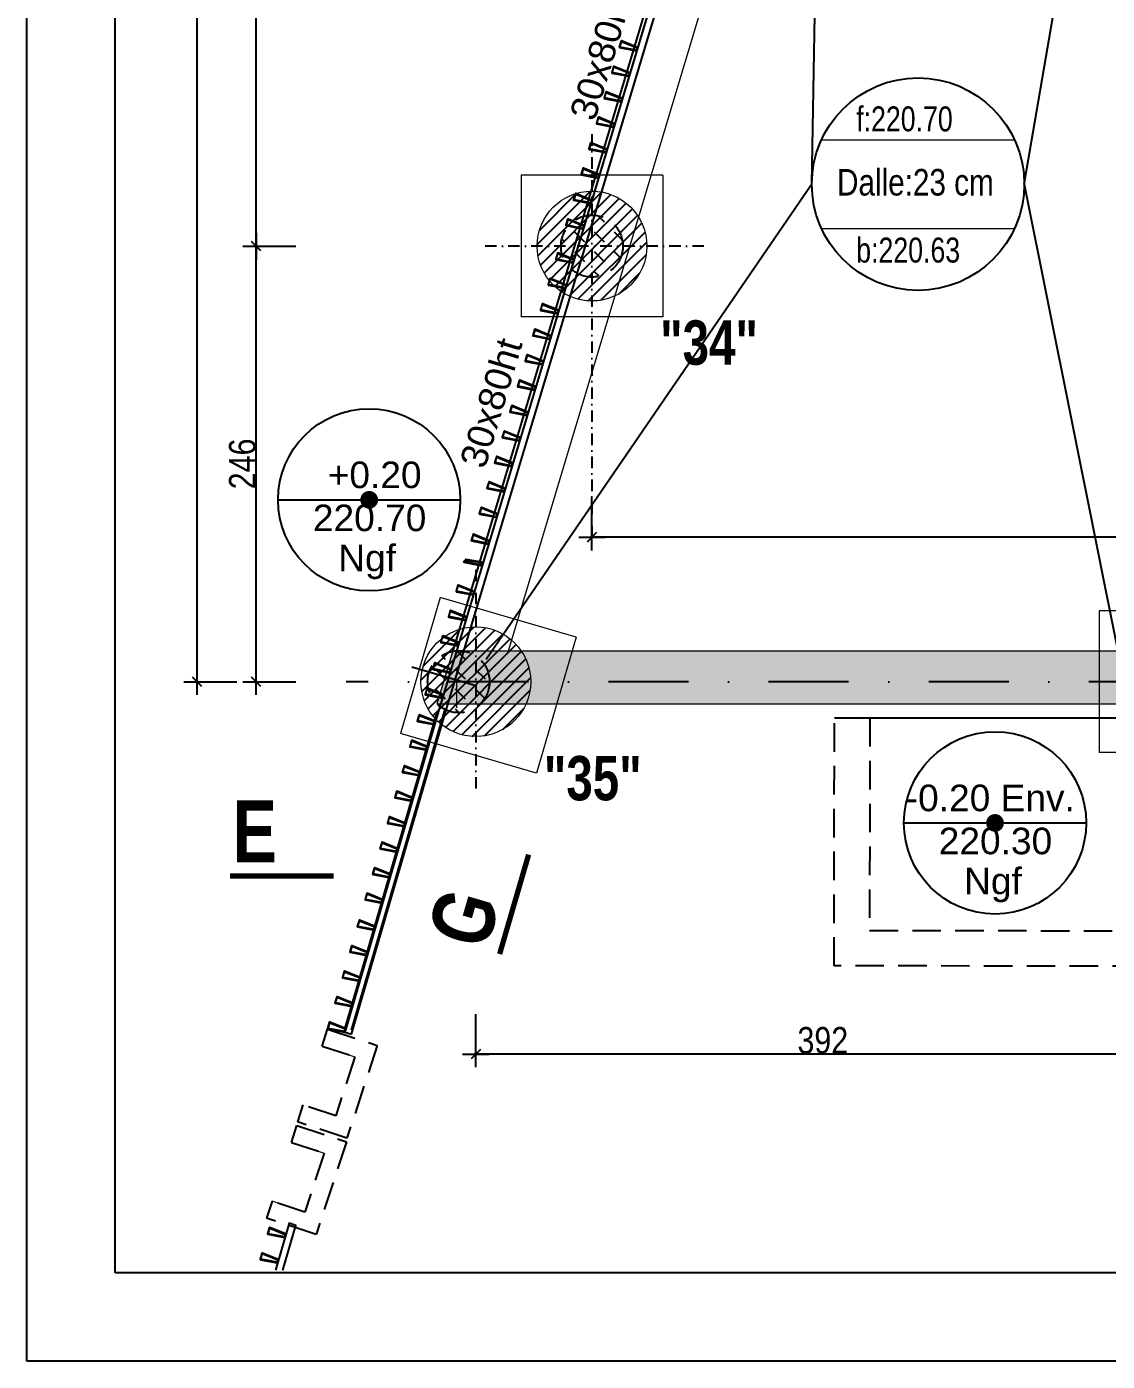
# Model space of a CAD drawing. Header units: centimetres. Extents: x 13078 to 20826, y -18629 to -14429.
# Drawn here: x 13098 to 13709, y -18629 to -17875 of the extents above; entities that cross this region are included whole.
import ezdxf
from ezdxf.enums import TextEntityAlignment as Align

# ---------------------------------------------------------------- set-up
doc = ezdxf.new("R2010")
doc.units = ezdxf.units.CM
doc.header["$LTSCALE"] = 25.4
doc.header["$PDMODE"] = 1
doc.header["$PDSIZE"] = -2
doc.linetypes.add('CACHEX2', pattern=[19.05, 12.7, -6.35])
doc.linetypes.add('TIRETPTX2', pattern=[50.8, 25.4, -12.7, 0, -12.7])
for name, color, linetype in [('01_cote_gen', 4, 'Continuous'), ('01_linteaux', 2, 'Continuous'), ('01_murs_sup', 2, 'CACHEX2'), ('01_poch_murs', 253, 'Continuous'), ('01_texte', 230, 'Continuous'), ('AA_COTES', 2, 'Continuous')]:
    doc.layers.add(name, color=color, linetype=linetype)
for name, color, linetype, lineweight in [('01_murs_coup', 5, 'Continuous', 60), ('01_PIEUX', 5, 'Continuous', 60), ('B Général', 7, 'Continuous', 5)]:
    doc.layers.add(name, color=color, linetype=linetype, lineweight=lineweight)
doc.styles.add('Eurostile', font='')
doc.styles.add('impact', font='impact.ttf')
doc.styles.add('MATTE_TXT', font='arial.ttf')
doc.styles.add('STYLE2', font='ARIALN.TTF')
doc.styles.get('Eurostile').set_extended_font_data('Eurostile')
doc.dimstyles.new('JB50', dxfattribs={"dimscale": 0.1, "dimtxt": 150, "dimasz": 15, "dimexe": 0.1, "dimexo": 0.1, "dimgap": 0.09, "dimtad": 1, "dimdec": 1, "dimdsep": 46, "dimtxsty": 'STYLE2', "dimblk1": 'BOND_G', "dimblk2": 'BOND_D', "dimsah": 1, "dimcen": 1.5, "dimdle": 0.01, "dimse1": 1, "dimse2": 1, "dimclrd": 4, "dimclre": 2, "dimclrt": 6, "dimazin": 2, "dimtfac": 2.333333, "dimtdec": 1, "dimtix": 1, "dimtmove": 2, "dimatfit": 3, "dimldrblk": 'BOND_G', "dimfxl": 1, "dimtolj": 1, "dimtzin": 0, "dimarcsym": 0})
pattern_1 = [(135, (-8195.114, -6681.692), (-11.2253202, 9e-16), [7.9375, -7.9375])]

# ---------------------------------------------------------------- blocks, each defined once
blk = doc.blocks.new('BOND_G')
at = {"layer": 'AA_COTES', "color": 0}
for p, q in [((0, -5), (0, 15)), ((5, 0), (-5, 0)), ((1.77, 1.77), (-1.77, -1.77))]:
    blk.add_line(p, q, dxfattribs=at)
blk = doc.blocks.new('BOND_D')
at = {"layer": 'AA_COTES', "color": 0}
for p, q in [((5, 0), (-5, 0)), ((-1.77, -1.77), (1.77, 1.77)), ((0, 5), (0, -15))]:
    blk.add_line(p, q, dxfattribs=at)
blk = doc.blocks.new('*D98')
at = {"layer": '01_cote_gen', "color": 4, "lineweight": -2, "ltscale": 3, "transparency": 16777216}
blk.add_line((13228, -17997.61), (13228, -17162.81), dxfattribs=at)
at = {"layer": 'Defpoints', "color": 0, "ltscale": 3, "transparency": 16777216}
for p in [(13228, -17161.31), (13281.28, -17161.31), (13349.72, -17999.11)]:
    blk.add_point(p, dxfattribs=at)
at = {"layer": '01_cote_gen', "color": 4, "lineweight": -2, "ltscale": 3, "transparency": 16777216, "xscale": 1.5, "yscale": 1.5, "zscale": 1.5}
for name, p, rotation in [('BOND_D', (13228, -17161.31), 90), ('BOND_G', (13228, -17999.11), 270)]:
    blk.add_blockref(name, p, dxfattribs=dict(at, rotation=rotation))
at = {"layer": '01_cote_gen', "color": 6, "ltscale": 3, "transparency": 16777216, "insert": (13220.33, -17580.21), "char_height": 15, "attachment_point": 5, "rotation": 90, "style": 'STYLE2'}
blk.add_mtext('\\A1;837.8', dxfattribs=at)
blk = doc.blocks.new('*D99')
at = {"layer": '01_cote_gen', "color": 4, "lineweight": -2, "ltscale": 3, "transparency": 16777216}
blk.add_line((13194.72, -18243.64), (13194.72, -17162.81), dxfattribs=at)
at = {"layer": 'Defpoints', "color": 0, "ltscale": 3, "transparency": 16777216}
for p in [(13194.72, -17161.31), (13320.12, -17161.31), (13274.11, -18245.14)]:
    blk.add_point(p, dxfattribs=at)
at = {"layer": '01_cote_gen', "color": 4, "lineweight": -2, "ltscale": 3, "transparency": 16777216, "xscale": 1.5, "yscale": 1.5, "zscale": 1.5}
for name, p, rotation in [('BOND_D', (13194.72, -17161.31), 90), ('BOND_G', (13194.72, -18245.14), 270)]:
    blk.add_blockref(name, p, dxfattribs=dict(at, rotation=rotation))
at = {"layer": '01_cote_gen', "color": 6, "ltscale": 3, "transparency": 16777216, "insert": (13187.05, -17703.22), "char_height": 15, "attachment_point": 5, "rotation": 90, "style": 'STYLE2'}
blk.add_mtext('\\A1;1083.8', dxfattribs=at)
blk = doc.blocks.new('*D187')
at = {"layer": '01_cote_gen', "color": 4, "lineweight": -2, "ltscale": 3, "transparency": 16777216}
blk.add_line((14615, -18163.59), (13419.22, -18163.59), dxfattribs=at)
at = {"layer": 'Defpoints', "color": 0, "ltscale": 3, "transparency": 16777216}
for p in [(13417.72, -18163.59), (14616.5, -18164.72), (13417.72, -18168.89)]:
    blk.add_point(p, dxfattribs=at)
at = {"layer": '01_cote_gen', "color": 4, "lineweight": -2, "ltscale": 3, "transparency": 16777216, "xscale": 1.5, "yscale": 1.5, "zscale": 1.5, "rotation": 180}
blk.add_blockref('BOND_D', (13417.72, -18163.59), dxfattribs=at)
at = {"layer": '01_cote_gen', "color": 4, "lineweight": -2, "ltscale": 3, "transparency": 16777216, "xscale": 1.5, "yscale": 1.5, "zscale": 1.5}
blk.add_blockref('BOND_G', (14616.5, -18163.59), dxfattribs=at)
at = {"layer": '01_cote_gen', "color": 6, "ltscale": 3, "transparency": 16777216, "insert": (14017.11, -18155.92), "char_height": 15, "attachment_point": 5, "style": 'STYLE2'}
blk.add_mtext('\\A1;1198.8', dxfattribs=at)
blk = doc.blocks.new('*D101')
at = {"layer": '01_cote_gen', "color": 4, "lineweight": -2, "ltscale": 3, "transparency": 16777216}
blk.add_line((13228, -18243.64), (13228, -18000.61), dxfattribs=at)
at = {"layer": 'Defpoints', "color": 0, "ltscale": 3, "transparency": 16777216}
for p in [(13228, -17999.11), (13250.5, -17999.11), (13274.11, -18245.14)]:
    blk.add_point(p, dxfattribs=at)
at = {"layer": '01_cote_gen', "color": 4, "lineweight": -2, "ltscale": 3, "transparency": 16777216, "xscale": 1.5, "yscale": 1.5, "zscale": 1.5}
for name, p, rotation in [('BOND_D', (13228, -17999.11), 90), ('BOND_G', (13228, -18245.14), 270)]:
    blk.add_blockref(name, p, dxfattribs=dict(at, rotation=rotation))
at = {"layer": '01_cote_gen', "color": 6, "ltscale": 3, "transparency": 16777216, "insert": (13220.33, -18122.12), "char_height": 15, "attachment_point": 5, "rotation": 90, "style": 'STYLE2'}
blk.add_mtext('\\A1;246', dxfattribs=at)
blk = doc.blocks.new('*D44')
at = {"layer": '01_cote_gen', "color": 4, "lineweight": -2, "ltscale": 3, "transparency": 16777216}
blk.add_line((13742.63, -18455.41), (13353.61, -18455.41), dxfattribs=at)
at = {"layer": 'Defpoints', "color": 0, "ltscale": 3, "transparency": 16777216}
for p in [(13352.11, -18310.59), (13744.13, -18310.59), (13352.11, -18455.41)]:
    blk.add_point(p, dxfattribs=at)
at = {"layer": '01_cote_gen', "color": 4, "lineweight": -2, "ltscale": 3, "transparency": 16777216, "xscale": 1.5, "yscale": 1.5, "zscale": 1.5, "rotation": 180}
blk.add_blockref('BOND_D', (13352.11, -18455.41), dxfattribs=at)
at = {"layer": '01_cote_gen', "color": 4, "lineweight": -2, "ltscale": 3, "transparency": 16777216, "xscale": 1.5, "yscale": 1.5, "zscale": 1.5}
blk.add_blockref('BOND_G', (13744.13, -18455.41), dxfattribs=at)
at = {"layer": '01_cote_gen', "color": 6, "ltscale": 3, "transparency": 16777216, "insert": (13548.12, -18447.75), "char_height": 15, "attachment_point": 5, "style": 'STYLE2'}
blk.add_mtext('\\A1;392', dxfattribs=at)

msp = doc.modelspace()

# ---------------------------------------------------------------- hatches: boundary and pattern name
at = {"layer": '01_murs_sup', "ltscale": 3}
h = msp.add_hatch(dxfattribs=at)
h.set_pattern_fill('DASH', color=256, scale=2.5, angle=135)
h.set_pattern_definition(pattern_1)
h.paths.add_polyline_path([(13419.3, -17981.69), (13417.72, -17986.95), (13417.72, -17999.11), (13435.22, -17999.11, 0.38795)])
h.paths.add_polyline_path([(13417.72, -17986.95), (13417.72, -17981.61, 0.037778), (13415.08, -17981.81), (13409.89, -17999.11), (13414.07, -17999.11)])
h.paths.add_polyline_path([(13412.83, -17989.32, -0.386252), (13412.6, -17989.45), (13410.81, -17989.1), (13407.8, -17999.11), (13409.89, -17999.11)])
h.paths.add_polyline_path([(13410.81, -17989.1), (13404.35, -17987.82, 0.177143), (13400.22, -17999.11), (13407.8, -17999.11)])
h.paths.add_polyline_path([(13407.8, -17999.11), (13400.22, -17999.11, 0.07036), (13400.9, -18003.97), (13405.75, -18005.96)])
h.paths.add_polyline_path([(13409.89, -17999.11), (13407.8, -17999.11), (13405.75, -18005.96), (13407.44, -18006.65, -0.385626), (13407.55, -18006.9)])
h.paths.add_polyline_path([(13414.07, -17999.11), (13409.89, -17999.11), (13405.99, -18012.1, 0.060457), (13409.44, -18014.53)])
h.paths.add_polyline_path([(13405.66, -18006.25), (13401.01, -18004.34, 0.04755), (13402.3, -18007.4), (13405.14, -18007.96)])
h.paths.add_polyline_path([(13405.06, -18008.25), (13402.49, -18007.74, 0.047556), (13404.39, -18010.46)])
h.paths.add_polyline_path([(13407.08, -18008.46, -0.386252), (13406.85, -18008.6), (13405.06, -18008.25), (13404.39, -18010.46, 0.032738), (13405.99, -18012.1)])
h.paths.add_polyline_path([(13417.72, -17999.11), (13414.07, -17999.11), (13409.44, -18014.53, 0.123814), (13417.72, -18016.61)])
h.paths.add_polyline_path([(13435.22, -17999.11), (13417.72, -17999.11), (13417.72, -18016.61, 0.414214)])
h = msp.add_hatch(dxfattribs=at)
h.set_pattern_fill('DASH', color=256, scale=2.5, angle=135)
h.set_pattern_definition(pattern_1)
h.paths.add_polyline_path([(13339.11, -18227.95, 0.273566), (13325.76, -18239.75), (13334.78, -18242.38), (13335.59, -18239.68), (13327.92, -18238.16, -0.442739), (13327.77, -18237.91), (13328.78, -18234.54, -0.443391), (13329.04, -18234.42), (13336.28, -18237.39)])
h.paths.add_polyline_path([(13341.28, -18227.67, 0.031302), (13339.11, -18227.95), (13336.28, -18237.39), (13337.97, -18238.09, -0.385626), (13338.08, -18238.33)])
h.paths.add_polyline_path([(13345.39, -18227.89, 0.059007), (13341.28, -18227.67), (13336.7, -18242.94), (13340.54, -18244.06)])
h.paths.add_polyline_path([(13352.11, -18230.57, 0.104424), (13345.39, -18227.89), (13340.54, -18244.06), (13344.23, -18245.14), (13352.11, -18245.14)])
h.paths.add_polyline_path([(13352.11, -18230.57), (13352.11, -18245.14), (13359.91, -18245.14, 0.250892)])
h.paths.add_polyline_path([(13359.91, -18245.14), (13352.11, -18245.14), (13352.11, -18257.64), (13354.65, -18257.64, 0.201566)])
h.paths.add_polyline_path([(13352.11, -18247.44), (13344.23, -18245.14), (13341.46, -18245.14), (13341.46, -18257.64), (13352.11, -18257.64)])
h.paths.add_polyline_path([(13341.46, -18245.14), (13340.21, -18245.14), (13336.46, -18257.64), (13341.46, -18257.64)])
h.paths.add_polyline_path([(13336.46, -18257.64), (13335.4, -18261.17, 0.25519), (13352.11, -18259.7), (13352.11, -18257.64)])
h.paths.add_polyline_path([(13340.21, -18245.14), (13336.04, -18245.14), (13332.29, -18257.64), (13336.46, -18257.64)])
h.paths.add_polyline_path([(13336.04, -18245.14), (13333.95, -18245.14), (13331.96, -18251.76), (13333.65, -18252.45, -0.385626), (13333.77, -18252.7)])
h.paths.add_polyline_path([(13333.95, -18245.14), (13324.91, -18245.14, 0.056272), (13325.35, -18249.04), (13331.96, -18251.76)])
h.paths.add_polyline_path([(13334.78, -18242.38), (13325.76, -18239.75, 0.078431), (13324.91, -18245.14), (13333.95, -18245.14)])
h.paths.add_polyline_path([(13325.43, -18249.4, 0.052459), (13326.69, -18252.84), (13331.36, -18253.76), (13331.88, -18252.05)])
h.paths.add_polyline_path([(13331.27, -18254.05), (13326.86, -18253.18, 0.079726), (13330.16, -18257.64), (13330.2, -18257.64)])
h.paths.add_polyline_path([(13333.3, -18254.26, -0.386252), (13333.07, -18254.4), (13331.27, -18254.05), (13330.2, -18257.64), (13332.29, -18257.64)])
h.paths.add_polyline_path([(13336.46, -18257.64), (13332.29, -18257.64), (13331.85, -18259.09, 0.059007), (13335.4, -18261.17)])
at = {"layer": '01_poch_murs'}
h = msp.add_hatch(dxfattribs=at)
h.set_pattern_fill('ANSI31', color=256, scale=1.5)
h.set_pattern_definition([(45, (-4790.977, -9295.846), (-3.367596, 3.367596), [])])
h.paths.add_polyline_path([(13417.72, -17968.11, 0.414214), (13386.72, -17999.11), (13417.72, -17999.11)])
h.paths.add_polyline_path([(13417.72, -17999.11), (13386.72, -17999.11, 0.414214), (13417.72, -18030.11)])
h.paths.add_polyline_path([(13417.72, -17968.11), (13417.72, -17999.11), (13448.72, -17999.11, 0.414214)])
h.paths.add_polyline_path([(13448.72, -17999.11), (13417.72, -17999.11), (13417.72, -18030.11, 0.414214)])
at = {"layer": '01_poch_murs', "ltscale": 3}
h = msp.add_hatch(color=256, dxfattribs=at)
h.dxf.hatch_style = 1
h.paths.add_polyline_path([(14288.6, -18023.2, -0.131255), (14272.6, -18023.2), (14272.6, -18227.64), (14159.17, -18227.64), (14159.17, -18257.64), (14288.6, -18257.64)])
h.paths.add_polyline_path([(14159.17, -18227.64), (14144.76, -18227.64, -0.151103), (14150.17, -18245.14, -0.104127), (14147.54, -18257.64), (14159.17, -18257.64)])
h.paths.add_polyline_path([(14150.17, -18245.14, 0.151103), (14144.76, -18227.64), (14093.59, -18227.64, 0.151103), (14088.17, -18245.14, 0.104127), (14090.8, -18257.64), (14147.54, -18257.64, 0.104127)])
h.paths.add_polyline_path([(14093.59, -18227.64), (14079.17, -18227.64), (14079.17, -18257.64), (14090.8, -18257.64, -0.104127), (14088.17, -18245.14, -0.151103)])
h.paths.add_polyline_path([(14079.17, -18227.64), (13784.13, -18227.64), (13784.13, -18257.64), (14079.17, -18257.64)])
h.paths.add_polyline_path([(13784.13, -18227.64), (13769.71, -18227.64, -0.151103), (13775.13, -18245.14, -0.104127), (13772.49, -18257.64), (13784.13, -18257.64)])
h.paths.add_polyline_path([(13769.71, -18227.64), (13726.92, -18227.64), (13726.92, -18257.64), (13772.49, -18257.64, 0.104127), (13775.13, -18245.14, 0.151103)])
h.paths.add_polyline_path([(13726.92, -18227.64), (13718.54, -18227.64, 0.151103), (13713.13, -18245.14, 0.104127), (13715.76, -18257.64), (13726.92, -18257.64)])
h.paths.add_polyline_path([(13713.13, -18245.14, -0.10414), (13715.76, -18232.64), (13714.75, -18227.64), (13704.13, -18227.64), (13704.13, -18257.64), (13715.76, -18257.64, -0.104127)])
h.paths.add_polyline_path([(13704.13, -18227.64), (13406.64, -18227.64), (13397.89, -18257.64), (13704.13, -18257.64)])
h.paths.add_polyline_path([(13406.64, -18227.64), (13377.7, -18227.64, -0.151096), (13383.11, -18245.14, -0.104134), (13380.48, -18257.64), (13397.89, -18257.64)])
h.paths.add_polyline_path([(13377.7, -18227.64), (13339.2, -18227.64), (13330.2, -18257.64), (13380.48, -18257.64, 0.104134), (13383.11, -18245.14, 0.151096)])
at = {"layer": '01_poch_murs'}
h = msp.add_hatch(dxfattribs=at)
h.set_pattern_fill('ANSI31', color=256, scale=1.5)
h.set_pattern_definition([(45, (-4856.5853, -9541.8684), (-3.367596, 3.367596), [])])
h.paths.add_polyline_path([(13352.11, -18214.14, 0.414214), (13321.11, -18245.14), (13352.11, -18245.14)])
h.paths.add_polyline_path([(13352.11, -18245.14), (13321.11, -18245.14, 0.414214), (13352.11, -18276.14)])
h.paths.add_polyline_path([(13352.11, -18214.14), (13352.11, -18245.14), (13383.11, -18245.14, 0.414214)])
h.paths.add_polyline_path([(13383.11, -18245.14), (13352.11, -18245.14), (13352.11, -18276.14, 0.414214)])

# ---------------------------------------------------------------- linework, layer by layer
at = {"layer": '01_cote_gen'}
for p, q in [((13098.45, -18628.94), (13098.45, -14428.94)), ((19775.65, -18628.94), (13098.45, -18628.94))]:
    msp.add_line(p, q, dxfattribs=at)
at = {"layer": '01_cote_gen', "ltscale": 3}
msp.add_line((13352.11, -18247.44), (13316.06, -18236.92), dxfattribs=at)
at = {"layer": '01_linteaux', "linetype": 'Continuous'}
for p, q in [((13755.35, -16841.31), (13339.2, -18227.64)), ((13531.81, -17592.94), (13329.94, -18265.46)), ((13335.04, -18262.37), (13535.65, -17594.09)), ((13281.95, -18441.98), (13335.04, -18260.07)), ((13335.04, -18262.37), (13335.04, -18262.37)), ((13329.97, -18263.17), (13278.16, -18440.71)), ((13329.94, -18265.46), (13329.97, -18265.47)), ((14112.44, -18265.64), (13554.66, -18265.64)), ((13278.16, -18443.01), (13281.95, -18444.28))]:
    msp.add_line(p, q, dxfattribs=at)
at = {"layer": '01_linteaux', "linetype": 'TIRETPTX2', "ltscale": 0.01}
for p, q in [((13417.72, -17935.96), (13417.72, -18168.89)), ((13480.87, -17999.11), (13354.56, -17999.11)), ((13352.11, -18181.98), (13352.11, -18308.29))]:
    msp.add_line(p, q, dxfattribs=at)
at = {"layer": '01_linteaux', "linetype": 'TIRETPTX2', "ltscale": 0.07}
msp.add_line((15823.23, -18245.14), (13278.95, -18245.14), dxfattribs=at)
at = {"layer": '01_linteaux', "linetype": 'Continuous', "flags": 128}
for points in [[(13281.95, -18444.28), (13335.04, -18262.37), (13335.04, -18262.37), (13535.65, -17594.09), (13531.81, -17592.94), (13329.94, -18265.46), (13329.97, -18265.47), (13278.16, -18443.01)], [(13442.76, -17888.56), (13433.5, -17886.73), (13434.44, -17883.58), (13443.18, -17887.17)], [(13438.45, -17902.93), (13429.18, -17901.1), (13430.13, -17897.94), (13438.87, -17901.54)], [(13434.13, -17917.3), (13424.87, -17915.47), (13425.82, -17912.31), (13434.55, -17915.91)], [(13429.82, -17931.67), (13420.56, -17929.84), (13421.5, -17926.68), (13430.24, -17930.27)], [(13429.82, -17931.67), (13420.56, -17929.84), (13421.5, -17926.68), (13430.24, -17930.27)], [(13425.51, -17946.04), (13416.24, -17944.21), (13417.19, -17941.05), (13425.93, -17944.64)], [(13425.51, -17946.04), (13416.24, -17944.21), (13417.19, -17941.05), (13425.93, -17944.64)], [(13421.19, -17960.41), (13411.93, -17958.57), (13412.88, -17955.42), (13421.61, -17959.01)], [(13421.19, -17960.41), (13411.93, -17958.57), (13412.88, -17955.42), (13421.61, -17959.01)], [(13416.88, -17974.77), (13407.62, -17972.94), (13408.56, -17969.79), (13417.3, -17973.38)], [(13416.88, -17974.77), (13407.62, -17972.94), (13408.56, -17969.79), (13417.3, -17973.38)], [(13412.57, -17989.14), (13403.3, -17987.31), (13404.25, -17984.16), (13412.99, -17987.75)], [(13412.57, -17989.14), (13403.3, -17987.31), (13404.25, -17984.16), (13412.99, -17987.75)], [(13406.82, -18008.29), (13397.56, -18006.46), (13398.5, -18003.3), (13407.24, -18006.9)], [(13406.82, -18008.29), (13397.56, -18006.46), (13398.5, -18003.3), (13407.24, -18006.9)], [(13402.51, -18022.66), (13393.24, -18020.83), (13394.19, -18017.67), (13402.93, -18021.27)], [(13402.51, -18022.66), (13393.24, -18020.83), (13394.19, -18017.67), (13402.93, -18021.27)], [(13398.19, -18037.03), (13388.93, -18035.2), (13389.88, -18032.04), (13398.61, -18035.63)], [(13398.19, -18037.03), (13388.93, -18035.2), (13389.88, -18032.04), (13398.61, -18035.63)], [(13393.88, -18051.4), (13384.62, -18049.57), (13385.56, -18046.41), (13394.3, -18050)], [(13393.88, -18051.4), (13384.62, -18049.57), (13385.56, -18046.41), (13394.3, -18050)], [(13389.57, -18065.77), (13380.3, -18063.93), (13381.25, -18060.78), (13389.99, -18064.37)], [(13389.57, -18065.77), (13380.3, -18063.93), (13381.25, -18060.78), (13389.99, -18064.37)], [(13385.25, -18080.13), (13375.99, -18078.3), (13376.94, -18075.15), (13385.67, -18078.74)], [(13385.25, -18080.13), (13375.99, -18078.3), (13376.94, -18075.15), (13385.67, -18078.74)], [(13380.94, -18094.5), (13371.68, -18092.67), (13372.62, -18089.52), (13381.36, -18093.11)], [(13380.94, -18094.5), (13371.68, -18092.67), (13372.62, -18089.52), (13381.36, -18093.11)], [(13376.63, -18108.87), (13367.36, -18107.04), (13368.31, -18103.88), (13377.05, -18107.48)], [(13376.63, -18108.87), (13367.36, -18107.04), (13368.31, -18103.88), (13377.05, -18107.48)], [(13372.32, -18123.24), (13363.05, -18121.41), (13364, -18118.25), (13372.73, -18121.85)], [(13372.32, -18123.24), (13363.05, -18121.41), (13364, -18118.25), (13372.73, -18121.85)], [(13368, -18137.61), (13358.74, -18135.78), (13359.68, -18132.62), (13368.42, -18136.21)], [(13368, -18137.61), (13358.74, -18135.78), (13359.68, -18132.62), (13368.42, -18136.21)], [(13363.69, -18151.98), (13354.42, -18150.15), (13355.37, -18146.99), (13364.11, -18150.58)], [(13363.69, -18151.98), (13354.42, -18150.15), (13355.37, -18146.99), (13364.11, -18150.58)], [(13359.15, -18167.11), (13349.88, -18165.28), (13350.83, -18162.13), (13359.56, -18165.72)], [(13359.15, -18167.11), (13349.88, -18165.28), (13350.83, -18162.13), (13359.56, -18165.72)], [(13354.83, -18179.18), (13345.57, -18177.35), (13346.52, -18176.49), (13355.25, -18177.79)], [(13354.83, -18179.18), (13345.57, -18177.35), (13346.52, -18176.49), (13355.25, -18177.79)], [(13350.52, -18195.85), (13341.25, -18194.02), (13342.2, -18190.86), (13350.94, -18194.46)], [(13346.21, -18210.22), (13336.94, -18208.39), (13337.89, -18205.23), (13346.62, -18208.82)], [(13341.89, -18224.59), (13332.63, -18222.76), (13333.58, -18219.6), (13342.31, -18223.19)], [(13337.35, -18239.72), (13328.09, -18237.89), (13329.03, -18234.74), (13337.77, -18238.33)], [(13333.04, -18254.09), (13323.77, -18252.26), (13324.72, -18249.1), (13333.46, -18252.7)], [(13328.61, -18269.07), (13319.33, -18267.31), (13320.25, -18264.15), (13329.02, -18267.68)], [(13324.41, -18283.48), (13315.13, -18281.72), (13316.05, -18278.55), (13324.81, -18282.08)], [(13320.2, -18297.88), (13310.92, -18296.12), (13311.85, -18292.95), (13320.61, -18296.48)], [(13316, -18312.28), (13306.72, -18310.52), (13307.64, -18307.36), (13316.41, -18310.88)], [(13311.8, -18326.68), (13302.52, -18324.92), (13303.44, -18321.76), (13312.2, -18325.28)], [(13307.59, -18341.08), (13298.32, -18339.32), (13299.24, -18336.16), (13308, -18339.68)], [(13303.39, -18355.48), (13294.11, -18353.72), (13295.04, -18350.56), (13303.8, -18354.08)], [(13299.19, -18369.88), (13289.91, -18368.12), (13290.83, -18364.96), (13299.6, -18368.49)], [(13294.76, -18385.05), (13285.48, -18383.29), (13286.41, -18380.13), (13295.17, -18383.66)], [(13290.56, -18399.45), (13281.28, -18397.69), (13282.2, -18394.53), (13290.97, -18398.06)], [(13286.36, -18413.86), (13277.08, -18412.09), (13278, -18408.93), (13286.76, -18412.46)], [(13282.15, -18428.26), (13272.87, -18426.5), (13273.8, -18423.33), (13282.56, -18426.86)], [(13277.95, -18442.66), (13268.67, -18440.9), (13269.59, -18437.73), (13278.36, -18441.26)], [(13244.1, -18558.64), (13234.82, -18556.88), (13235.75, -18553.71), (13244.51, -18557.24)], [(13239.9, -18573.04), (13230.62, -18571.28), (13231.54, -18568.11), (13240.31, -18571.64)]]:
    msp.add_lwpolyline(points, close=True, dxfattribs=at)
at = {"layer": '01_linteaux', "linetype": 'Continuous'}
for points in [[(13433.33, -17887), (13442.79, -17888.87, 0.386252), (13443.02, -17888.74), (13443.49, -17887.17, 0.385626), (13443.38, -17886.93), (13434.46, -17883.26, 0.443391), (13434.19, -17883.38), (13433.18, -17886.75, 0.442739), (13433.33, -17887)], [(13429.02, -17901.37), (13438.48, -17903.24, 0.386252), (13438.71, -17903.1), (13439.18, -17901.54, 0.385626), (13439.06, -17901.29), (13430.14, -17897.62, 0.443391), (13429.87, -17897.75), (13428.86, -17901.12, 0.442739), (13429.02, -17901.37)], [(13424.7, -17915.74), (13434.17, -17917.61, 0.386252), (13434.4, -17917.47), (13434.87, -17915.9, 0.385626), (13434.75, -17915.66), (13425.83, -17911.99, 0.443391), (13425.56, -17912.12), (13424.55, -17915.49, 0.442739), (13424.7, -17915.74)], [(13341.09, -18194.29), (13350.55, -18196.16, 0.386252), (13350.78, -18196.02), (13351.25, -18194.46, 0.385626), (13351.14, -18194.21), (13342.21, -18190.54, 0.443391), (13341.95, -18190.67), (13340.94, -18194.04, 0.442739), (13341.09, -18194.29)], [(13336.78, -18208.66), (13346.24, -18210.53, 0.386252), (13346.47, -18210.39), (13346.94, -18208.82, 0.385626), (13346.82, -18208.58), (13337.9, -18204.91, 0.443391), (13337.63, -18205.04), (13336.62, -18208.41, 0.442739), (13336.78, -18208.66)], [(13332.46, -18223.03), (13341.92, -18224.9, 0.386252), (13342.15, -18224.76), (13342.62, -18223.19, 0.385626), (13342.51, -18222.95), (13333.59, -18219.28, 0.443391), (13333.32, -18219.41), (13332.31, -18222.77, 0.442739), (13332.46, -18223.03)], [(13327.92, -18238.16), (13337.38, -18240.03, 0.386252), (13337.61, -18239.9), (13338.08, -18238.33, 0.385626), (13337.97, -18238.09), (13329.04, -18234.42, 0.443391), (13328.78, -18234.54), (13327.77, -18237.91, 0.442739), (13327.92, -18238.16)], [(13323.61, -18252.53), (13333.07, -18254.4, 0.386252), (13333.3, -18254.26), (13333.77, -18252.7, 0.385626), (13333.65, -18252.45), (13324.73, -18248.78, 0.443391), (13324.46, -18248.91), (13323.45, -18252.28, 0.442739), (13323.61, -18252.53)], [(13319.17, -18267.59), (13328.64, -18269.39, 0.386252), (13328.87, -18269.25), (13329.33, -18267.67, 0.385626), (13329.21, -18267.43), (13320.26, -18263.83, 0.443391), (13320, -18263.96), (13319.01, -18267.34, 0.442739), (13319.17, -18267.59)], [(13314.96, -18281.99), (13324.44, -18283.79, 0.386252), (13324.67, -18283.65), (13325.13, -18282.08, 0.385626), (13325.01, -18281.83), (13316.06, -18278.23, 0.443391), (13315.79, -18278.36), (13314.81, -18281.74, 0.442739), (13314.96, -18281.99)], [(13310.76, -18296.39), (13320.24, -18298.19, 0.386252), (13320.47, -18298.05), (13320.92, -18296.48, 0.385626), (13320.81, -18296.24), (13311.86, -18292.63, 0.443391), (13311.59, -18292.76), (13310.61, -18296.14, 0.442739), (13310.76, -18296.39)], [(13306.56, -18310.79), (13316.03, -18312.59, 0.386252), (13316.26, -18312.45), (13316.72, -18310.88, 0.385626), (13316.6, -18310.64), (13307.65, -18307.04, 0.443391), (13307.39, -18307.17), (13306.4, -18310.54, 0.442739), (13306.56, -18310.79)], [(13302.35, -18325.19), (13311.83, -18326.99, 0.386252), (13312.06, -18326.85), (13312.52, -18325.28, 0.385626), (13312.4, -18325.04), (13303.45, -18321.44, 0.443391), (13303.18, -18321.57), (13302.2, -18324.94, 0.442739), (13302.35, -18325.19)], [(13298.15, -18339.59), (13307.63, -18341.39, 0.386252), (13307.86, -18341.25), (13308.32, -18339.68, 0.385626), (13308.2, -18339.44), (13299.25, -18335.84, 0.443391), (13298.98, -18335.97), (13298, -18339.34, 0.442739), (13298.15, -18339.59)], [(13293.95, -18354), (13303.42, -18355.79, 0.386252), (13303.65, -18355.65), (13304.11, -18354.08, 0.385626), (13304, -18353.84), (13295.05, -18350.24, 0.443391), (13294.78, -18350.37), (13293.79, -18353.74, 0.442739), (13293.95, -18354)], [(13289.75, -18368.4), (13299.22, -18370.2, 0.386252), (13299.45, -18370.05), (13299.91, -18368.48, 0.385626), (13299.79, -18368.24), (13290.84, -18364.64, 0.443391), (13290.58, -18364.77), (13289.59, -18368.14, 0.442739), (13289.75, -18368.4)], [(13285.32, -18383.57), (13294.79, -18385.36, 0.386252), (13295.02, -18385.22), (13295.48, -18383.65, 0.385626), (13295.37, -18383.41), (13286.42, -18379.81, 0.443391), (13286.15, -18379.94), (13285.16, -18383.31, 0.442739), (13285.32, -18383.57)], [(13281.12, -18397.97), (13290.59, -18399.77, 0.386252), (13290.82, -18399.63), (13291.28, -18398.05, 0.385626), (13291.16, -18397.81), (13282.21, -18394.21, 0.443391), (13281.95, -18394.34), (13280.96, -18397.72, 0.442739), (13281.12, -18397.97)], [(13276.91, -18412.37), (13286.39, -18414.17, 0.386252), (13286.62, -18414.03), (13287.08, -18412.46, 0.385626), (13286.96, -18412.21), (13278.01, -18408.61, 0.443391), (13277.74, -18408.74), (13276.76, -18412.12, 0.442739), (13276.91, -18412.37)], [(13272.71, -18426.77), (13282.19, -18428.57, 0.386252), (13282.42, -18428.43), (13282.87, -18426.86, 0.385626), (13282.76, -18426.61), (13273.81, -18423.01, 0.443391), (13273.54, -18423.14), (13272.56, -18426.52, 0.442739), (13272.71, -18426.77)], [(13268.51, -18441.17), (13277.98, -18442.97, 0.386252), (13278.21, -18442.83), (13278.67, -18441.26, 0.385626), (13278.55, -18441.02), (13269.6, -18437.42, 0.443391), (13269.34, -18437.54), (13268.35, -18440.92, 0.442739), (13268.51, -18441.17)]]:
    msp.add_lwpolyline(points, format="xyb", close=True, dxfattribs=at)
at = {"layer": '01_linteaux', "linetype": 'Continuous', "flags": 128}
for points in [[(13433.33, -17887), (13442.79, -17888.87, 0.386252), (13443.02, -17888.74), (13443.49, -17887.17, 0.385626), (13443.38, -17886.93), (13434.46, -17883.26, 0.443391), (13434.19, -17883.38), (13433.18, -17886.75, 0.442739), (13433.33, -17887)], [(13429.02, -17901.37), (13438.48, -17903.24, 0.386252), (13438.71, -17903.1), (13439.18, -17901.54, 0.385626), (13439.06, -17901.29), (13430.14, -17897.62, 0.443391), (13429.87, -17897.75), (13428.86, -17901.12, 0.442739), (13429.02, -17901.37)], [(13424.7, -17915.74), (13434.17, -17917.61, 0.386252), (13434.4, -17917.47), (13434.87, -17915.9, 0.385626), (13434.75, -17915.66), (13425.83, -17911.99, 0.443391), (13425.56, -17912.12), (13424.55, -17915.49, 0.442739), (13424.7, -17915.74)], [(13420.39, -17930.11), (13429.85, -17931.98, 0.386252), (13430.08, -17931.84), (13430.55, -17930.27, 0.385626), (13430.44, -17930.03), (13421.52, -17926.36, 0.443391), (13421.25, -17926.49), (13420.24, -17929.86, 0.442739), (13420.39, -17930.11)], [(13420.39, -17930.11), (13429.85, -17931.98, 0.386252), (13430.08, -17931.84), (13430.55, -17930.27, 0.385626), (13430.44, -17930.03), (13421.52, -17926.36, 0.443391), (13421.25, -17926.49), (13420.24, -17929.86, 0.442739), (13420.39, -17930.11)], [(13416.08, -17944.48), (13425.54, -17946.35, 0.386252), (13425.77, -17946.21), (13426.24, -17944.64, 0.385626), (13426.12, -17944.4), (13417.2, -17940.73, 0.443391), (13416.94, -17940.86), (13415.92, -17944.22, 0.442739), (13416.08, -17944.48)], [(13416.08, -17944.48), (13425.54, -17946.35, 0.386252), (13425.77, -17946.21), (13426.24, -17944.64, 0.385626), (13426.12, -17944.4), (13417.2, -17940.73, 0.443391), (13416.94, -17940.86), (13415.92, -17944.22, 0.442739), (13416.08, -17944.48)], [(13411.76, -17958.85), (13421.23, -17960.72, 0.386252), (13421.46, -17960.58), (13421.93, -17959.01, 0.385626), (13421.81, -17958.77), (13412.89, -17955.1, 0.443391), (13412.62, -17955.23), (13411.61, -17958.59, 0.442739), (13411.76, -17958.85)], [(13411.76, -17958.85), (13421.23, -17960.72, 0.386252), (13421.46, -17960.58), (13421.93, -17959.01, 0.385626), (13421.81, -17958.77), (13412.89, -17955.1, 0.443391), (13412.62, -17955.23), (13411.61, -17958.59, 0.442739), (13411.76, -17958.85)], [(13407.45, -17973.22), (13416.91, -17975.09, 0.386252), (13417.14, -17974.95), (13417.61, -17973.38, 0.385626), (13417.5, -17973.14), (13408.58, -17969.47, 0.443391), (13408.31, -17969.59), (13407.3, -17972.96, 0.442739), (13407.45, -17973.22)], [(13407.45, -17973.22), (13416.91, -17975.09, 0.386252), (13417.14, -17974.95), (13417.61, -17973.38, 0.385626), (13417.5, -17973.14), (13408.58, -17969.47, 0.443391), (13408.31, -17969.59), (13407.3, -17972.96, 0.442739), (13407.45, -17973.22)], [(13403.14, -17987.58), (13412.6, -17989.45, 0.386252), (13412.83, -17989.32), (13413.3, -17987.75, 0.385626), (13413.19, -17987.51), (13404.26, -17983.84, 0.443391), (13404, -17983.96), (13402.99, -17987.33, 0.442739), (13403.14, -17987.58)], [(13403.14, -17987.58), (13412.6, -17989.45, 0.386252), (13412.83, -17989.32), (13413.3, -17987.75, 0.385626), (13413.19, -17987.51), (13404.26, -17983.84, 0.443391), (13404, -17983.96), (13402.99, -17987.33, 0.442739), (13403.14, -17987.58)], [(13397.39, -18006.73), (13406.85, -18008.6, 0.386252), (13407.08, -18008.46), (13407.55, -18006.9, 0.385626), (13407.44, -18006.65), (13398.52, -18002.98, 0.443391), (13398.25, -18003.11), (13397.24, -18006.48, 0.442739), (13397.39, -18006.73)], [(13397.39, -18006.73), (13406.85, -18008.6, 0.386252), (13407.08, -18008.46), (13407.55, -18006.9, 0.385626), (13407.44, -18006.65), (13398.52, -18002.98, 0.443391), (13398.25, -18003.11), (13397.24, -18006.48, 0.442739), (13397.39, -18006.73)], [(13393.08, -18021.1), (13402.54, -18022.97, 0.386252), (13402.77, -18022.83), (13403.24, -18021.27, 0.385626), (13403.12, -18021.02), (13394.2, -18017.35, 0.443391), (13393.93, -18017.48), (13392.92, -18020.85, 0.442739), (13393.08, -18021.1)], [(13393.08, -18021.1), (13402.54, -18022.97, 0.386252), (13402.77, -18022.83), (13403.24, -18021.27, 0.385626), (13403.12, -18021.02), (13394.2, -18017.35, 0.443391), (13393.93, -18017.48), (13392.92, -18020.85, 0.442739), (13393.08, -18021.1)], [(13388.76, -18035.47), (13398.23, -18037.34, 0.386252), (13398.46, -18037.2), (13398.93, -18035.63, 0.385626), (13398.81, -18035.39), (13389.89, -18031.72, 0.443391), (13389.62, -18031.85), (13388.61, -18035.22, 0.442739), (13388.76, -18035.47)], [(13388.76, -18035.47), (13398.23, -18037.34, 0.386252), (13398.46, -18037.2), (13398.93, -18035.63, 0.385626), (13398.81, -18035.39), (13389.89, -18031.72, 0.443391), (13389.62, -18031.85), (13388.61, -18035.22, 0.442739), (13388.76, -18035.47)], [(13384.45, -18049.84), (13393.91, -18051.71, 0.386252), (13394.14, -18051.57), (13394.61, -18050, 0.385626), (13394.5, -18049.76), (13385.58, -18046.09, 0.443391), (13385.31, -18046.22), (13384.3, -18049.58, 0.442739), (13384.45, -18049.84)], [(13384.45, -18049.84), (13393.91, -18051.71, 0.386252), (13394.14, -18051.57), (13394.61, -18050, 0.385626), (13394.5, -18049.76), (13385.58, -18046.09, 0.443391), (13385.31, -18046.22), (13384.3, -18049.58, 0.442739), (13384.45, -18049.84)], [(13380.14, -18064.21), (13389.6, -18066.08, 0.386252), (13389.83, -18065.94), (13390.3, -18064.37, 0.385626), (13390.18, -18064.13), (13381.26, -18060.46, 0.443391), (13380.99, -18060.59), (13379.98, -18063.95, 0.442739), (13380.14, -18064.21)], [(13380.14, -18064.21), (13389.6, -18066.08, 0.386252), (13389.83, -18065.94), (13390.3, -18064.37, 0.385626), (13390.18, -18064.13), (13381.26, -18060.46, 0.443391), (13380.99, -18060.59), (13379.98, -18063.95, 0.442739), (13380.14, -18064.21)], [(13375.82, -18078.58), (13385.29, -18080.45, 0.386252), (13385.52, -18080.31), (13385.99, -18078.74, 0.385626), (13385.87, -18078.5), (13376.95, -18074.83, 0.443391), (13376.68, -18074.96), (13375.67, -18078.32, 0.442739), (13375.82, -18078.58)], [(13375.82, -18078.58), (13385.29, -18080.45, 0.386252), (13385.52, -18080.31), (13385.99, -18078.74, 0.385626), (13385.87, -18078.5), (13376.95, -18074.83, 0.443391), (13376.68, -18074.96), (13375.67, -18078.32, 0.442739), (13375.82, -18078.58)], [(13371.51, -18092.94), (13380.97, -18094.82, 0.386252), (13381.2, -18094.68), (13381.67, -18093.11, 0.385626), (13381.56, -18092.87), (13372.64, -18089.2, 0.443391), (13372.37, -18089.32), (13371.36, -18092.69, 0.442739), (13371.51, -18092.94)], [(13371.51, -18092.94), (13380.97, -18094.82, 0.386252), (13381.2, -18094.68), (13381.67, -18093.11, 0.385626), (13381.56, -18092.87), (13372.64, -18089.2, 0.443391), (13372.37, -18089.32), (13371.36, -18092.69, 0.442739), (13371.51, -18092.94)], [(13367.2, -18107.31), (13376.66, -18109.18, 0.386252), (13376.89, -18109.05), (13377.36, -18107.48, 0.385626), (13377.24, -18107.23), (13368.32, -18103.57, 0.443391), (13368.06, -18103.69), (13367.04, -18107.06, 0.442739), (13367.2, -18107.31)], [(13367.2, -18107.31), (13376.66, -18109.18, 0.386252), (13376.89, -18109.05), (13377.36, -18107.48, 0.385626), (13377.24, -18107.23), (13368.32, -18103.57, 0.443391), (13368.06, -18103.69), (13367.04, -18107.06, 0.442739), (13367.2, -18107.31)], [(13362.88, -18121.68), (13372.35, -18123.55, 0.386252), (13372.58, -18123.41), (13373.05, -18121.85, 0.385626), (13372.93, -18121.6), (13364.01, -18117.93, 0.443391), (13363.74, -18118.06), (13362.73, -18121.43, 0.442739), (13362.88, -18121.68)], [(13362.88, -18121.68), (13372.35, -18123.55, 0.386252), (13372.58, -18123.41), (13373.05, -18121.85, 0.385626), (13372.93, -18121.6), (13364.01, -18117.93, 0.443391), (13363.74, -18118.06), (13362.73, -18121.43, 0.442739), (13362.88, -18121.68)], [(13358.57, -18136.05), (13368.03, -18137.92, 0.386252), (13368.26, -18137.78), (13368.73, -18136.21, 0.385626), (13368.62, -18135.97), (13359.7, -18132.3, 0.443391), (13359.43, -18132.43), (13358.42, -18135.8, 0.442739), (13358.57, -18136.05)], [(13358.57, -18136.05), (13368.03, -18137.92, 0.386252), (13368.26, -18137.78), (13368.73, -18136.21, 0.385626), (13368.62, -18135.97), (13359.7, -18132.3, 0.443391), (13359.43, -18132.43), (13358.42, -18135.8, 0.442739), (13358.57, -18136.05)], [(13354.26, -18150.42), (13363.72, -18152.29, 0.386252), (13363.95, -18152.15), (13364.42, -18150.58, 0.385626), (13364.31, -18150.34), (13355.38, -18146.67, 0.443391), (13355.12, -18146.8), (13354.11, -18150.16, 0.442739), (13354.26, -18150.42)], [(13354.26, -18150.42), (13363.72, -18152.29, 0.386252), (13363.95, -18152.15), (13364.42, -18150.58, 0.385626), (13364.31, -18150.34), (13355.38, -18146.67, 0.443391), (13355.12, -18146.8), (13354.11, -18150.16, 0.442739), (13354.26, -18150.42)], [(13349.71, -18165.55), (13359.18, -18167.42, 0.386252), (13359.41, -18167.29), (13359.88, -18165.72, 0.385626), (13359.76, -18165.48), (13350.84, -18161.81, 0.443391), (13350.57, -18161.93), (13349.56, -18165.3, 0.442739), (13349.71, -18165.55)], [(13349.71, -18165.55), (13359.18, -18167.42, 0.386252), (13359.41, -18167.29), (13359.88, -18165.72, 0.385626), (13359.76, -18165.48), (13350.84, -18161.81, 0.443391), (13350.57, -18161.93), (13349.56, -18165.3, 0.442739), (13349.71, -18165.55)], [(13345.4, -18177.62), (13354.86, -18179.49, 0.386252), (13355.09, -18179.35), (13355.56, -18177.79, 0.385626), (13355.45, -18177.54), (13346.53, -18176.17, 0.443391), (13346.26, -18176.3), (13345.25, -18177.37, 0.442739), (13345.4, -18177.62)], [(13345.4, -18177.62), (13354.86, -18179.49, 0.386252), (13355.09, -18179.35), (13355.56, -18177.79, 0.385626), (13355.45, -18177.54), (13346.53, -18176.17, 0.443391), (13346.26, -18176.3), (13345.25, -18177.37, 0.442739), (13345.4, -18177.62)], [(13341.09, -18194.29), (13350.55, -18196.16, 0.386252), (13350.78, -18196.02), (13351.25, -18194.46, 0.385626), (13351.14, -18194.21), (13342.21, -18190.54, 0.443391), (13341.95, -18190.67), (13340.94, -18194.04, 0.442739), (13341.09, -18194.29)], [(13336.78, -18208.66), (13346.24, -18210.53, 0.386252), (13346.47, -18210.39), (13346.94, -18208.82, 0.385626), (13346.82, -18208.58), (13337.9, -18204.91, 0.443391), (13337.63, -18205.04), (13336.62, -18208.41, 0.442739), (13336.78, -18208.66)], [(13332.46, -18223.03), (13341.92, -18224.9, 0.386252), (13342.15, -18224.76), (13342.62, -18223.19, 0.385626), (13342.51, -18222.95), (13333.59, -18219.28, 0.443391), (13333.32, -18219.41), (13332.31, -18222.77, 0.442739), (13332.46, -18223.03)], [(13327.92, -18238.16), (13337.38, -18240.03, 0.386252), (13337.61, -18239.9), (13338.08, -18238.33, 0.385626), (13337.97, -18238.09), (13329.04, -18234.42, 0.443391), (13328.78, -18234.54), (13327.77, -18237.91, 0.442739), (13327.92, -18238.16)], [(13323.61, -18252.53), (13333.07, -18254.4, 0.386252), (13333.3, -18254.26), (13333.77, -18252.7, 0.385626), (13333.65, -18252.45), (13324.73, -18248.78, 0.443391), (13324.46, -18248.91), (13323.45, -18252.28, 0.442739), (13323.61, -18252.53)], [(13319.17, -18267.59), (13328.64, -18269.39, 0.386252), (13328.87, -18269.25), (13329.33, -18267.67, 0.385626), (13329.21, -18267.43), (13320.26, -18263.83, 0.443391), (13320, -18263.96), (13319.01, -18267.34, 0.442739), (13319.17, -18267.59)], [(13314.96, -18281.99), (13324.44, -18283.79, 0.386252), (13324.67, -18283.65), (13325.13, -18282.08, 0.385626), (13325.01, -18281.83), (13316.06, -18278.23, 0.443391), (13315.79, -18278.36), (13314.81, -18281.74, 0.442739), (13314.96, -18281.99)], [(13310.76, -18296.39), (13320.24, -18298.19, 0.386252), (13320.47, -18298.05), (13320.92, -18296.48, 0.385626), (13320.81, -18296.24), (13311.86, -18292.63, 0.443391), (13311.59, -18292.76), (13310.61, -18296.14, 0.442739), (13310.76, -18296.39)], [(13306.56, -18310.79), (13316.03, -18312.59, 0.386252), (13316.26, -18312.45), (13316.72, -18310.88, 0.385626), (13316.6, -18310.64), (13307.65, -18307.04, 0.443391), (13307.39, -18307.17), (13306.4, -18310.54, 0.442739), (13306.56, -18310.79)], [(13302.35, -18325.19), (13311.83, -18326.99, 0.386252), (13312.06, -18326.85), (13312.52, -18325.28, 0.385626), (13312.4, -18325.04), (13303.45, -18321.44, 0.443391), (13303.18, -18321.57), (13302.2, -18324.94, 0.442739), (13302.35, -18325.19)], [(13298.15, -18339.59), (13307.63, -18341.39, 0.386252), (13307.86, -18341.25), (13308.32, -18339.68, 0.385626), (13308.2, -18339.44), (13299.25, -18335.84, 0.443391), (13298.98, -18335.97), (13298, -18339.34, 0.442739), (13298.15, -18339.59)], [(13293.95, -18354), (13303.42, -18355.79, 0.386252), (13303.65, -18355.65), (13304.11, -18354.08, 0.385626), (13304, -18353.84), (13295.05, -18350.24, 0.443391), (13294.78, -18350.37), (13293.79, -18353.74, 0.442739), (13293.95, -18354)], [(13289.75, -18368.4), (13299.22, -18370.2, 0.386252), (13299.45, -18370.05), (13299.91, -18368.48, 0.385626), (13299.79, -18368.24), (13290.84, -18364.64, 0.443391), (13290.58, -18364.77), (13289.59, -18368.14, 0.442739), (13289.75, -18368.4)], [(13285.32, -18383.57), (13294.79, -18385.36, 0.386252), (13295.02, -18385.22), (13295.48, -18383.65, 0.385626), (13295.37, -18383.41), (13286.42, -18379.81, 0.443391), (13286.15, -18379.94), (13285.16, -18383.31, 0.442739), (13285.32, -18383.57)], [(13281.12, -18397.97), (13290.59, -18399.77, 0.386252), (13290.82, -18399.63), (13291.28, -18398.05, 0.385626), (13291.16, -18397.81), (13282.21, -18394.21, 0.443391), (13281.95, -18394.34), (13280.96, -18397.72, 0.442739), (13281.12, -18397.97)], [(13276.91, -18412.37), (13286.39, -18414.17, 0.386252), (13286.62, -18414.03), (13287.08, -18412.46, 0.385626), (13286.96, -18412.21), (13278.01, -18408.61, 0.443391), (13277.74, -18408.74), (13276.76, -18412.12, 0.442739), (13276.91, -18412.37)], [(13272.71, -18426.77), (13282.19, -18428.57, 0.386252), (13282.42, -18428.43), (13282.87, -18426.86, 0.385626), (13282.76, -18426.61), (13273.81, -18423.01, 0.443391), (13273.54, -18423.14), (13272.56, -18426.52, 0.442739), (13272.71, -18426.77)], [(13234.66, -18557.15), (13244.14, -18558.95, 0.386252), (13244.37, -18558.81), (13244.82, -18557.24, 0.385626), (13244.71, -18556.99), (13235.76, -18553.39, 0.443391), (13235.49, -18553.52), (13234.51, -18556.9, 0.442739), (13234.66, -18557.15)], [(13230.46, -18571.55), (13239.93, -18573.35, 0.386252), (13240.16, -18573.21), (13240.62, -18571.64, 0.385626), (13240.5, -18571.4), (13231.55, -18567.8, 0.443391), (13231.29, -18567.92), (13230.3, -18571.3, 0.442739), (13230.46, -18571.55)]]:
    msp.add_lwpolyline(points, format="xyb", close=True, dxfattribs=at)
at = {"layer": '01_linteaux', "linetype": 'Continuous'}
for points in [[(13442.76, -17888.56), (13433.5, -17886.73), (13434.44, -17883.58), (13443.18, -17887.17)], [(13438.45, -17902.93), (13429.18, -17901.1), (13430.13, -17897.94), (13438.87, -17901.54)], [(13434.13, -17917.3), (13424.87, -17915.47), (13425.82, -17912.31), (13434.55, -17915.91)], [(13350.52, -18195.85), (13341.25, -18194.02), (13342.2, -18190.86), (13350.94, -18194.46)], [(13346.21, -18210.22), (13336.94, -18208.39), (13337.89, -18205.23), (13346.62, -18208.82)], [(13341.89, -18224.59), (13332.63, -18222.76), (13333.58, -18219.6), (13342.31, -18223.19)], [(13337.35, -18239.72), (13328.09, -18237.89), (13329.03, -18234.74), (13337.77, -18238.33)], [(13333.04, -18254.09), (13323.77, -18252.26), (13324.72, -18249.1), (13333.46, -18252.7)], [(13328.61, -18269.07), (13319.33, -18267.31), (13320.25, -18264.15), (13329.02, -18267.68)], [(13324.41, -18283.48), (13315.13, -18281.72), (13316.05, -18278.55), (13324.81, -18282.08)], [(13320.2, -18297.88), (13310.92, -18296.12), (13311.85, -18292.95), (13320.61, -18296.48)], [(13316, -18312.28), (13306.72, -18310.52), (13307.64, -18307.36), (13316.41, -18310.88)], [(13311.8, -18326.68), (13302.52, -18324.92), (13303.44, -18321.76), (13312.2, -18325.28)], [(13307.59, -18341.08), (13298.32, -18339.32), (13299.24, -18336.16), (13308, -18339.68)], [(13303.39, -18355.48), (13294.11, -18353.72), (13295.04, -18350.56), (13303.8, -18354.08)], [(13299.19, -18369.88), (13289.91, -18368.12), (13290.83, -18364.96), (13299.6, -18368.49)], [(13294.76, -18385.05), (13285.48, -18383.29), (13286.41, -18380.13), (13295.17, -18383.66)], [(13290.56, -18399.45), (13281.28, -18397.69), (13282.2, -18394.53), (13290.97, -18398.06)], [(13286.36, -18413.86), (13277.08, -18412.09), (13278, -18408.93), (13286.76, -18412.46)], [(13282.15, -18428.26), (13272.87, -18426.5), (13273.8, -18423.33), (13282.56, -18426.86)], [(13277.95, -18442.66), (13268.67, -18440.9), (13269.59, -18437.73), (13278.36, -18441.26)]]:
    msp.add_lwpolyline(points, close=True, dxfattribs=at)
msp.add_lwpolyline([(13243.11, -18577.38), (13250.47, -18552.18), (13246.66, -18550.94), (13238.95, -18577.38)], dxfattribs=at)
at = {"layer": '01_linteaux', "linetype": 'TIRETPTX2', "ltscale": 0.02}
msp.add_arc((14616.5, -17134.61), 922, 186.43891, 321.92875, dxfattribs=at)
at = {"layer": '01_linteaux', "linetype": 'Continuous', "ltscale": 0.05}
msp.add_arc((14616.5, -17134.61), 953, 190.4302, 269.02294, dxfattribs=at)
at = {"layer": '01_murs_coup', "linetype": 'Continuous', "lineweight": 5}
for p, q in [((13547.38, -17939.04), (13656.4, -17939.04)), ((13547.38, -17989.19), (13656.4, -17989.19)), ((13339.2, -18227.64), (13330.2, -18257.64)), ((13339.2, -18227.64), (14272.6, -18227.64)), ((13341.46, -18259.94), (13341.46, -18243.94)), ((13330.2, -18257.64), (14288.6, -18257.64)), ((13265.32, -18450.93), (13283.86, -18456.99)), ((13247.95, -18505.3), (13266.48, -18511.37)), ((13255.6, -18544.63), (13237.06, -18538.56))]:
    msp.add_line(p, q, dxfattribs=at)
at = {"layer": '01_murs_sup', "ltscale": 0.05}
for p, q in [((13554.52, -18405.62), (13554.66, -18265.64)), ((13554.66, -18265.62), (13574.66, -18265.64)), ((13574.66, -18265.64), (13574.54, -18385.64)), ((13574.54, -18385.64), (14260.09, -18386.33)), ((14260.07, -18406.33), (13554.52, -18405.62)), ((13265.32, -18450.93), (13268.43, -18441.42)), ((13268.43, -18441.42), (13296.47, -18450.6)), ((13265.32, -18450.93), (13283.86, -18456.99)), ((13296.47, -18450.6), (13279.36, -18502.87)), ((13296.47, -18450.6), (13279.36, -18502.87)), ((13283.86, -18456.99), (13272.97, -18490.26)), ((13283.86, -18456.99), (13272.97, -18490.26)), ((13254.44, -18484.19), (13251.32, -18493.69)), ((13272.97, -18490.26), (13254.44, -18484.19)), ((13272.97, -18490.26), (13254.44, -18484.19)), ((13247.95, -18505.3), (13251.06, -18495.8)), ((13251.06, -18495.8), (13279.1, -18504.97)), ((13251.06, -18495.8), (13279.1, -18504.97)), ((13279.36, -18502.87), (13251.32, -18493.69)), ((13279.36, -18502.87), (13251.32, -18493.69)), ((13247.95, -18505.3), (13266.48, -18511.37)), ((13266.48, -18511.37), (13255.6, -18544.63)), ((13266.48, -18511.37), (13255.6, -18544.63)), ((13279.1, -18504.97), (13261.99, -18557.24)), ((13279.1, -18504.97), (13261.99, -18557.24)), ((13237.06, -18538.56), (13233.95, -18548.07)), ((13255.6, -18544.63), (13237.06, -18538.56)), ((13261.99, -18557.24), (13233.95, -18548.07)), ((13261.99, -18557.24), (13233.95, -18548.07))]:
    msp.add_line(p, q, dxfattribs=at)
for centre in [(13417.72, -17999.11), (13342.41, -18245.14)]:
    msp.add_circle(centre, 17.5, dxfattribs=at)
at = {"layer": '01_PIEUX', "color": 2, "linetype": 'Continuous', "lineweight": 5}
for p, q in [((13370.53, -18227.64), (13563.45, -17584.95)), ((13377.72, -17959.11), (13377.72, -18039.11)), ((13457.72, -17959.11), (13377.72, -17959.11)), ((13457.72, -17959.11), (13457.72, -18039.11)), ((13457.72, -18039.11), (13377.72, -18039.11)), ((13332.07, -18197.62), (13309.65, -18274.42)), ((13408.86, -18220.03), (13332.07, -18197.62)), ((13704.13, -18205.14), (13704.13, -18285.14)), ((13784.13, -18205.14), (13704.13, -18205.14)), ((13408.86, -18220.03), (13386.45, -18296.83)), ((13386.45, -18296.83), (13309.65, -18274.42)), ((13784.13, -18285.14), (13704.13, -18285.14))]:
    msp.add_line(p, q, dxfattribs=at)
at = {"layer": '01_PIEUX', "linetype": 'Continuous', "lineweight": 5}
for centre in [(13417.72, -17999.11), (13352.11, -18245.14)]:
    msp.add_circle(centre, 31, dxfattribs=at)
at = {"layer": '01_texte'}
for p, q in [((13148.45, -18578.94), (13148.45, -14478.94)), ((13661.89, -17964.12), (13726.92, -17584.95)), ((13541.89, -17964.12), (13548.65, -17599.46)), ((13541.89, -17964.12), (13357.89, -18232.64)), ((13661.89, -17964.12), (13715.76, -18232.64)), ((13240.43, -18142.43), (13343.36, -18142.43)), ((13593.92, -18324.89), (13696.85, -18324.89)), ((19775.65, -18578.94), (13148.45, -18578.94))]:
    msp.add_line(p, q, dxfattribs=at)
at = {"layer": '01_texte', "const_width": 5}
for points in [[(13289.4, -18142.43, 1), (13294.4, -18142.43, 1)], [(13642.89, -18324.89, 1), (13647.89, -18324.89, 1)]]:
    msp.add_lwpolyline(points, format="xyb", close=True, dxfattribs=at)
at = {"layer": '01_texte', "const_width": 3}
for points in [[(13381.95, -18342.78), (13365.57, -18398.94)], [(13271.77, -18354.86), (13213.27, -18354.86)]]:
    msp.add_lwpolyline(points, dxfattribs=at)
at = {"layer": '01_texte'}
for centre, radius in [((13601.89, -17964.12), 60), ((13291.9, -18142.43), 51.46), ((13645.39, -18324.89), 51.46)]:
    msp.add_circle(centre, radius, dxfattribs=at)
at = {"layer": 'B Général', "color": 7, "linetype": 'Continuous', "lineweight": 5, "flags": 128}
for points in [[(13268.51, -18441.17), (13277.98, -18442.97, 0.386252), (13278.21, -18442.83), (13278.67, -18441.26, 0.385626), (13278.55, -18441.02), (13269.6, -18437.42, 0.443391), (13269.34, -18437.54), (13268.35, -18440.92, 0.442739), (13268.51, -18441.17)], [(13234.66, -18557.15), (13244.14, -18558.95, 0.386252), (13244.37, -18558.81), (13244.82, -18557.24, 0.385626), (13244.71, -18556.99), (13235.76, -18553.39, 0.443391), (13235.49, -18553.52), (13234.51, -18556.9, 0.442739), (13234.66, -18557.15)], [(13230.46, -18571.55), (13239.93, -18573.35, 0.386252), (13240.16, -18573.21), (13240.62, -18571.64, 0.385626), (13240.5, -18571.4), (13231.55, -18567.8, 0.443391), (13231.29, -18567.92), (13230.3, -18571.3, 0.442739), (13230.46, -18571.55)]]:
    msp.add_lwpolyline(points, format="xyb", close=True, dxfattribs=at)
for points in [[(13244.1, -18558.64), (13234.82, -18556.88), (13235.75, -18553.71), (13244.51, -18557.24)], [(13239.9, -18573.04), (13230.62, -18571.28), (13231.54, -18568.11), (13240.31, -18571.64)]]:
    msp.add_lwpolyline(points, close=True, dxfattribs=at)
at = {"layer": 'B Général', "color": 7, "linetype": 'Continuous', "lineweight": 5}
msp.add_lwpolyline([(13243.11, -18577.38), (13250.47, -18552.18), (13246.66, -18550.94), (13238.95, -18577.38)], dxfattribs=at)

# ---------------------------------------------------------------- texts
at = {"layer": '01_texte', "style": 'MATTE_TXT'}
for p in [(13419.24, -17929.23), (13357.2, -18125.51)]:
    msp.add_text('30x80ht', height=15, rotation=73.29135, dxfattribs=at).set_placement(p)
at = {"layer": '01_texte', "style": 'Eurostile', "width": 0.8}
for s, p in [('f:220.70', (13566.98, -17934.34)), ('b:220.63', (13566.98, -18008.41))]:
    msp.add_text(s, height=14.097, rotation=0, dxfattribs=at).set_placement(p)
at = {"layer": '01_texte', "style": 'MATTE_TXT', "width": 0.8}
msp.add_text('Dalle:23 cm', height=15, dxfattribs=at).set_placement((13600.4, -17975.06), align=Align.BOTTOM_CENTER)
at = {"layer": '01_texte', "style": 'impact'}
for s, height, rotation, p in [('"34"', 25, 0, (13483.85, -18073.57)), ('"35"', 25, 0, (13418.18, -18319.6)), ('E', 35, 0, (13227.28, -18357.71)), ('G', 35, 73.73069, (13372.23, -18386.28))]:
    msp.add_text(s, height=height, rotation=rotation, dxfattribs=at).set_placement(p, align=Align.BOTTOM_CENTER)
at = {"layer": '01_texte', "style": 'MATTE_TXT'}
for s, p in [('+0.20', (13268.47, -18135.8)), ('220.70', (13260.1, -18160.11)), ('Ngf', (13274.43, -18182.75)), ('-0.20 Env.', (13594.96, -18318.27)), ('220.30', (13613.59, -18342.58)), ('Ngf', (13627.92, -18365.21))]:
    msp.add_text(s, height=15, dxfattribs=at).set_placement(p)

# ---------------------------------------------------------------- dimensions: what is measured, and where the dimension line sits
at = {"layer": '01_cote_gen', "ltscale": 3}
for base, p1, p2, picture, middle in [((13194.72, -17161.31), (13274.11, -18245.14), (13320.12, -17161.31), '*D99', (13187.05, -17703.22)), ((13228, -17161.31), (13349.72, -17999.11), (13281.28, -17161.31), '*D98', (13220.33, -17580.21)), ((13228, -17999.11), (13274.11, -18245.14), (13250.5, -17999.11), '*D101', (13220.33, -18122.12))]:
    dim = msp.add_linear_dim(base=base, p1=p1, p2=p2, angle=90, dimstyle='JB50', dxfattribs=at)
    dim.commit()
    dim.dimension.update_dxf_attribs({"geometry": picture, "text_midpoint": middle})
for base, p1, p2, picture, middle in [((13417.72, -18163.59), (14616.5, -18164.72), (13417.72, -18168.89), '*D187', (14017.11, -18155.92)), ((13352.11, -18455.41), (13744.13, -18310.59), (13352.11, -18310.59), '*D44', (13548.12, -18447.75))]:
    dim = msp.add_linear_dim(base=base, p1=p1, p2=p2, dimstyle='JB50', dxfattribs=at)
    dim.commit()
    dim.dimension.update_dxf_attribs({"geometry": picture, "text_midpoint": middle})

doc.saveas('drawing.dxf')
